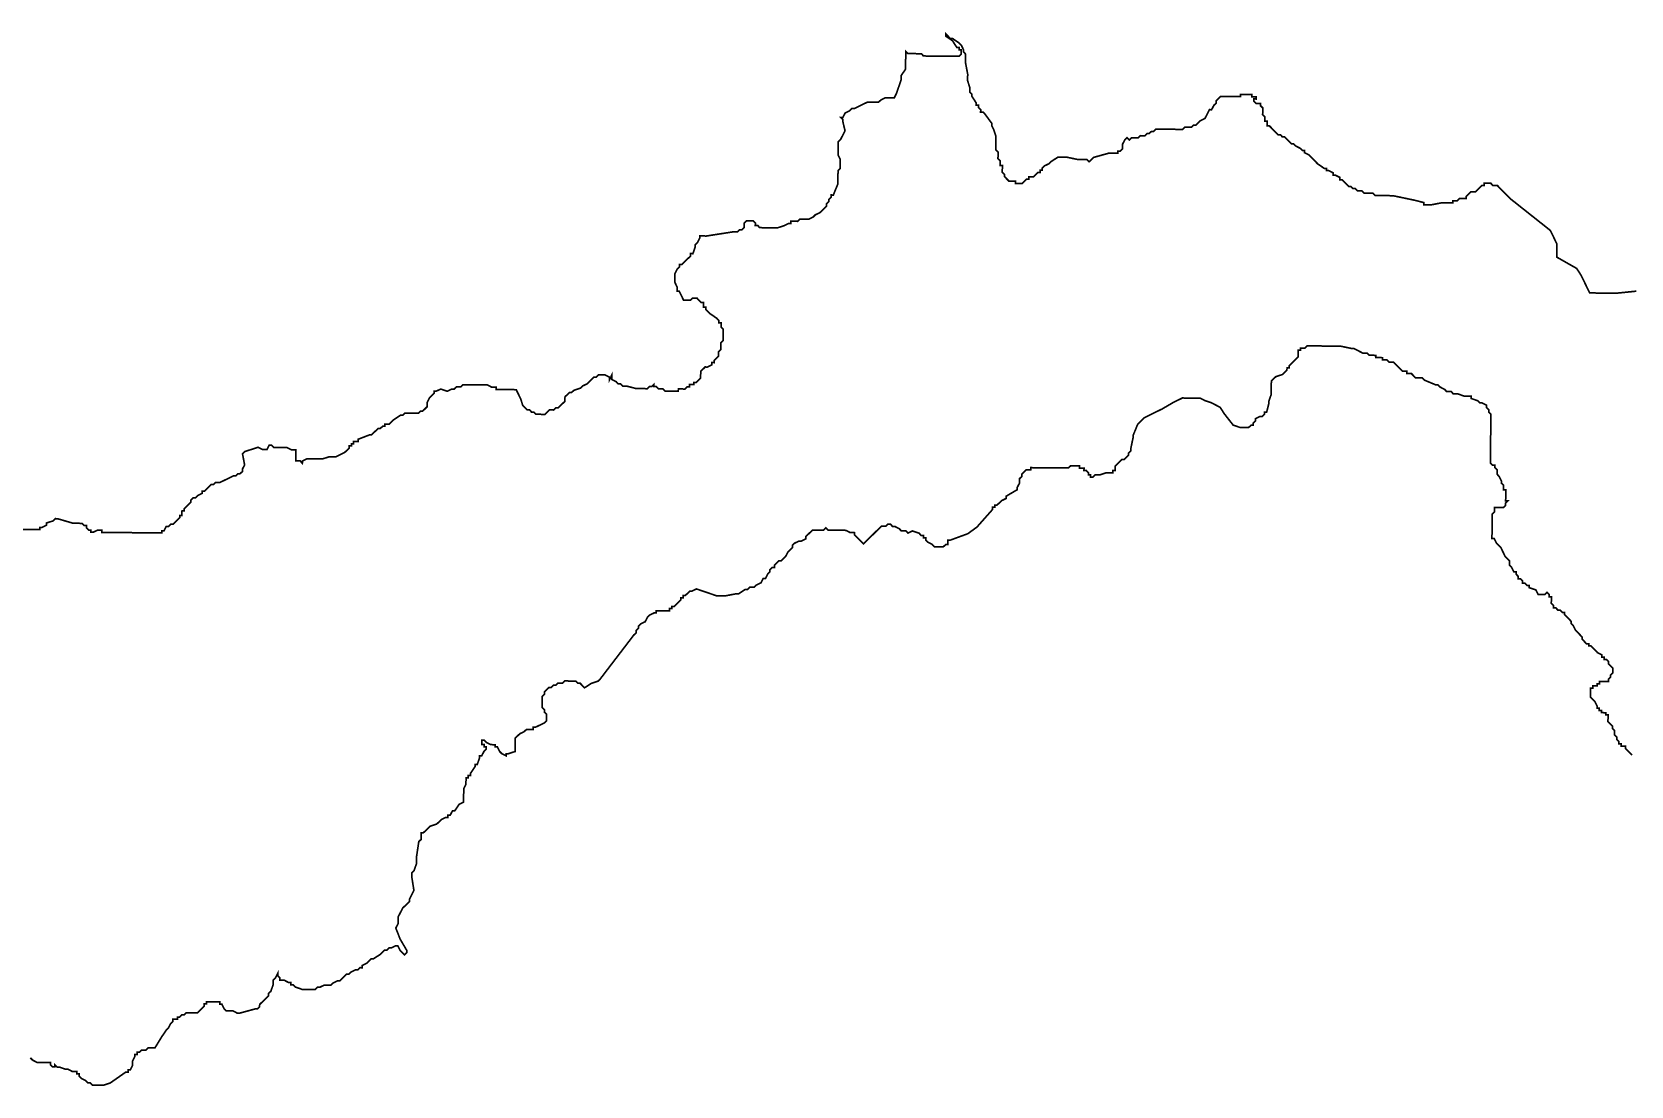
# Model space of a CAD drawing. Header units: metres. Extents: x 290190 to 339802, y 1811045 to 1991312.
# Drawn here: x 295611 to 298497, y 1983045 to 1984948 of the extents above; entities that cross this region are included whole.
import ezdxf

# ---------------------------------------------------------------- set-up
doc = ezdxf.new("R2010")
doc.units = ezdxf.units.M
doc.header["$MEASUREMENT"] = 0
doc.layers.add('HAZARDS LINE', color=1, linetype='Continuous')

msp = doc.modelspace()

# ---------------------------------------------------------------- linework, layer by layer
at = {"layer": 'HAZARDS LINE', "lineweight": 18}
for points in [[(295568.7, 1984050.1, 3.01, 3.01, 0), (295624.8, 1984049.6, 3.01, 3.01, 0), (295624.8, 1984053.6, 3.01, 3.01, 0), (295628.8, 1984053.6, 3.01, 3.01, 0), (295636.9, 1984057.5, 3.01, 3.01, 0), (295636.9, 1984061.5, 3.01, 3.01, 0), (295649, 1984065.4, 3.01, 3.01, 0), (295653, 1984069.4, 3.01, 3.01, 0), (295657, 1984069.3, 3.01, 3.01, 0), (295685, 1984061.1, 3.01, 3.01, 0), (295701, 1984060.9, 3.01, 3.01, 0), (295705, 1984056.9, 3.01, 3.01, 0), (295709, 1984056.8, 3.01, 3.01, 0), (295709, 1984052.8, 3.01, 3.01, 0), (295713, 1984048.8, 3.01, 3.01, 0), (295717, 1984048.7, 3.01, 3.01, 0), (295716.9, 1984044.7, 3.01, 3.01, 0), (295720.9, 1984044.7, 3.01, 3.01, 0), (295729, 1984048.6, 3.01, 3.01, 0), (295737, 1984048.6, 3.01, 3.01, 0), (295737, 1984044.6, 3.01, 3.01, 0), (295845.2, 1984043.6, 3.01, 3.01, 0), (295845.2, 1984047.6, 3.01, 3.01, 0), (295849.2, 1984047.5, 3.01, 3.01, 0), (295853.3, 1984055.5, 3.01, 3.01, 0), (295857.3, 1984055.5, 3.01, 3.01, 0), (295861.4, 1984059.5, 3.01, 3.01, 0), (295865.4, 1984059.4, 3.01, 3.01, 0), (295869.4, 1984063.4, 3.01, 3.01, 0), (295873.4, 1984067.4, 3.01, 3.01, 0), (295877.5, 1984071.3, 3.01, 3.01, 0), (295877.5, 1984075.3, 3.01, 3.01, 0), (295881.5, 1984075.3, 3.01, 3.01, 0), (295881.6, 1984083.3, 3.01, 3.01, 0), (295885.6, 1984083.3, 3.01, 3.01, 0), (295885.7, 1984087.3, 3.01, 3.01, 0), (295889.7, 1984091.3, 3.01, 3.01, 0), (295893.7, 1984095.2, 3.01, 3.01, 0), (295897.8, 1984099.2, 3.01, 3.01, 0), (295897.8, 1984103.2, 3.01, 3.01, 0), (295901.9, 1984107.2, 3.01, 3.01, 0), (295905.9, 1984107.2, 3.01, 3.01, 0), (295909.9, 1984111.1, 3.01, 3.01, 0), (295918, 1984115.1, 3.01, 3.01, 0), (295918, 1984119.1, 3.01, 3.01, 0), (295922, 1984119, 3.01, 3.01, 0), (295930.1, 1984127, 3.01, 3.01, 0), (295934.2, 1984130.9, 3.01, 3.01, 0), (295938.2, 1984130.9, 3.01, 3.01, 0), (295942.2, 1984134.9, 3.01, 3.01, 0), (295950.2, 1984134.8, 3.01, 3.01, 0), (295974.4, 1984146.6, 3.01, 3.01, 0), (295978.4, 1984146.6, 3.01, 3.01, 0), (295982.4, 1984150.5, 3.01, 3.01, 0), (295986.4, 1984150.5, 3.01, 3.01, 0), (295990.5, 1984154.5, 3.01, 3.01, 0), (295990.5, 1984158.5, 3.01, 3.01, 0), (295994.6, 1984166.5, 3.01, 3.01, 0), (295990.8, 1984186.6, 3.01, 3.01, 0), (295994.8, 1984190.5, 3.01, 3.01, 0), (296018.9, 1984198.3, 3.01, 3.01, 0), (296026.9, 1984194.2, 3.01, 3.01, 0), (296034.9, 1984194.2, 3.01, 3.01, 0), (296039, 1984202.1, 3.01, 3.01, 0), (296043, 1984202.1, 3.01, 3.01, 0), (296047, 1984198.1, 3.01, 3.01, 0), (296071, 1984197.8, 3.01, 3.01, 0), (296079, 1984193.8, 3.01, 3.01, 0), (296087, 1984193.7, 3.01, 3.01, 0), (296086.9, 1984173.6, 3.01, 3.01, 0), (296094.9, 1984173.6, 3.01, 3.01, 0), (296098.8, 1984169.5, 3.01, 3.01, 0), (296098.9, 1984173.5, 3.01, 3.01, 0), (296106.9, 1984177.5, 3.01, 3.01, 0), (296135, 1984177.2, 3.01, 3.01, 0), (296147, 1984181.1, 3.01, 3.01, 0), (296159.1, 1984181, 3.01, 3.01, 0), (296167.1, 1984184.9, 3.01, 3.01, 0), (296175.2, 1984188.9, 3.01, 3.01, 0), (296183.3, 1984196.8, 3.01, 3.01, 0), (296183.3, 1984200.8, 3.01, 3.01, 0), (296187.3, 1984200.8, 3.01, 3.01, 0), (296187.3, 1984204.8, 3.01, 3.01, 0), (296191.4, 1984204.8, 3.01, 3.01, 0), (296191.4, 1984208.8, 3.01, 3.01, 0), (296199.4, 1984208.7, 3.01, 3.01, 0), (296199.4, 1984212.7, 3.01, 3.01, 0), (296219.6, 1984220.5, 3.01, 3.01, 0), (296223.6, 1984220.5, 3.01, 3.01, 0), (296227.6, 1984224.5, 3.01, 3.01, 0), (296235.7, 1984232.4, 3.01, 3.01, 0), (296239.7, 1984232.4, 3.01, 3.01, 0), (296243.8, 1984236.3, 3.01, 3.01, 0), (296247.8, 1984236.3, 3.01, 3.01, 0), (296247.8, 1984240.3, 3.01, 3.01, 0), (296255.8, 1984240.2, 3.01, 3.01, 0), (296259.9, 1984244.2, 3.01, 3.01, 0), (296263.9, 1984248.2, 3.01, 3.01, 0), (296276, 1984256.1, 3.01, 3.01, 0), (296280, 1984256.1, 3.01, 3.01, 0), (296284.1, 1984260, 3.01, 3.01, 0), (296308.1, 1984259.8, 3.01, 3.01, 0), (296312.1, 1984263.8, 3.01, 3.01, 0), (296316.1, 1984263.7, 3.01, 3.01, 0), (296320.2, 1984267.7, 3.01, 3.01, 0), (296324.2, 1984271.7, 3.01, 3.01, 0), (296324.3, 1984279.7, 3.01, 3.01, 0), (296328.4, 1984287.7, 3.01, 3.01, 0), (296332.4, 1984291.7, 3.01, 3.01, 0), (296336.5, 1984295.6, 3.01, 3.01, 0), (296336.5, 1984299.6, 3.01, 3.01, 0), (296340.5, 1984299.6, 3.01, 3.01, 0), (296348.6, 1984303.5, 3.01, 3.01, 0), (296360.6, 1984299.4, 3.01, 3.01, 0), (296368.6, 1984303.4, 3.01, 3.01, 0), (296372.6, 1984303.3, 3.01, 3.01, 0), (296376.7, 1984307.3, 3.01, 3.01, 0), (296384.7, 1984307.2, 3.01, 3.01, 0), (296388.7, 1984311.2, 3.01, 3.01, 0), (296432.8, 1984310.8, 3.01, 3.01, 0), (296440.8, 1984306.7, 3.01, 3.01, 0), (296448.8, 1984306.6, 3.01, 3.01, 0), (296448.8, 1984302.6, 3.01, 3.01, 0), (296484.8, 1984302.3, 3.01, 3.01, 0), (296488.8, 1984294.2, 3.01, 3.01, 0), (296492.7, 1984286.2, 3.01, 3.01, 0), (296496.6, 1984274.1, 3.01, 3.01, 0), (296500.6, 1984270.1, 3.01, 3.01, 0), (296504.6, 1984266, 3.01, 3.01, 0), (296508.6, 1984266, 3.01, 3.01, 0), (296512.5, 1984261.9, 3.01, 3.01, 0), (296516.5, 1984261.9, 3.01, 3.01, 0), (296520.5, 1984257.9, 3.01, 3.01, 0), (296536.5, 1984257.7, 3.01, 3.01, 0), (296540.6, 1984261.7, 3.01, 3.01, 0), (296544.6, 1984265.7, 3.01, 3.01, 0), (296552.7, 1984265.6, 3.01, 3.01, 0), (296556.7, 1984269.6, 3.01, 3.01, 0), (296560.7, 1984269.5, 3.01, 3.01, 0), (296568.8, 1984277.5, 3.01, 3.01, 0), (296572.8, 1984281.4, 3.01, 3.01, 0), (296572.9, 1984289.5, 3.01, 3.01, 0), (296577, 1984293.4, 3.01, 3.01, 0), (296581, 1984297.4, 3.01, 3.01, 0), (296585, 1984297.4, 3.01, 3.01, 0), (296589.1, 1984301.3, 3.01, 3.01, 0), (296601.1, 1984305.2, 3.01, 3.01, 0), (296605.2, 1984309.2, 3.01, 3.01, 0), (296613.2, 1984313.1, 3.01, 3.01, 0), (296621.3, 1984321.1, 3.01, 3.01, 0), (296625.3, 1984325.1, 3.01, 3.01, 0), (296629.4, 1984325, 3.01, 3.01, 0), (296633.4, 1984329, 3.01, 3.01, 0), (296645.4, 1984328.9, 3.01, 3.01, 0), (296653.4, 1984324.8, 3.01, 3.01, 0), (296653.4, 1984320.8, 3.01, 3.01, 0), (296657.4, 1984328.8, 3.01, 3.01, 0), (296657.4, 1984320.8, 3.01, 3.01, 0), (296665.3, 1984316.7, 3.01, 3.01, 0), (296669.3, 1984312.6, 3.01, 3.01, 0), (296673.3, 1984312.6, 3.01, 3.01, 0), (296677.3, 1984308.5, 3.01, 3.01, 0), (296685.3, 1984308.5, 3.01, 3.01, 0), (296701.3, 1984304.3, 3.01, 3.01, 0), (296721.3, 1984304.1, 3.01, 3.01, 0), (296725.4, 1984308.1, 3.01, 3.01, 0), (296729.4, 1984308.1, 3.01, 3.01, 0), (296733.4, 1984312, 3.01, 3.01, 0), (296733.4, 1984308, 3.01, 3.01, 0), (296737.4, 1984308, 3.01, 3.01, 0), (296741.4, 1984304, 3.01, 3.01, 0), (296749.4, 1984303.9, 3.01, 3.01, 0), (296753.4, 1984299.8, 3.01, 3.01, 0), (296777.4, 1984299.6, 3.01, 3.01, 0), (296777.5, 1984303.6, 3.01, 3.01, 0), (296789.5, 1984303.5, 3.01, 3.01, 0), (296793.5, 1984307.5, 3.01, 3.01, 0), (296797.5, 1984307.4, 3.01, 3.01, 0), (296797.6, 1984311.5, 3.01, 3.01, 0), (296805.6, 1984311.4, 3.01, 3.01, 0), (296805.6, 1984315.4, 3.01, 3.01, 0), (296809.6, 1984315.4, 3.01, 3.01, 0), (296813.7, 1984319.3, 3.01, 3.01, 0), (296817.7, 1984323.3, 3.01, 3.01, 0), (296817.8, 1984335.3, 3.01, 3.01, 0), (296821.9, 1984339.3, 3.01, 3.01, 0), (296825.9, 1984343.3, 3.01, 3.01, 0), (296829.9, 1984343.2, 3.01, 3.01, 0), (296838, 1984347.2, 3.01, 3.01, 0), (296838, 1984351.2, 3.01, 3.01, 0), (296842, 1984351.1, 3.01, 3.01, 0), (296842.1, 1984355.1, 3.01, 3.01, 0), (296846.1, 1984359.1, 3.01, 3.01, 0), (296850.2, 1984363.1, 3.01, 3.01, 0), (296850.2, 1984371.1, 3.01, 3.01, 0), (296854.3, 1984375.1, 3.01, 3.01, 0), (296854.4, 1984387.1, 3.01, 3.01, 0), (296858.4, 1984391.1, 3.01, 3.01, 0), (296858.6, 1984411.1, 3.01, 3.01, 0), (296854.6, 1984415.2, 3.01, 3.01, 0), (296854.7, 1984423.2, 3.01, 3.01, 0), (296850.7, 1984423.2, 3.01, 3.01, 0), (296850.7, 1984427.2, 3.01, 3.01, 0), (296846.8, 1984431.3, 3.01, 3.01, 0), (296834.8, 1984439.4, 3.01, 3.01, 0), (296830.8, 1984443.4, 3.01, 3.01, 0), (296826.9, 1984447.5, 3.01, 3.01, 0), (296826.9, 1984451.5, 3.01, 3.01, 0), (296822.9, 1984451.5, 3.01, 3.01, 0), (296823, 1984459.5, 3.01, 3.01, 0), (296819, 1984459.6, 3.01, 3.01, 0), (296815, 1984463.6, 3.01, 3.01, 0), (296811, 1984467.7, 3.01, 3.01, 0), (296803, 1984467.7, 3.01, 3.01, 0), (296799, 1984463.8, 3.01, 3.01, 0), (296786.9, 1984463.9, 3.01, 3.01, 0), (296779.1, 1984480, 3.01, 3.01, 0), (296775.1, 1984480, 3.01, 3.01, 0), (296775.1, 1984488, 3.01, 3.01, 0), (296771.2, 1984496.1, 3.01, 3.01, 0), (296771.4, 1984512.1, 3.01, 3.01, 0), (296775.4, 1984520.1, 3.01, 3.01, 0), (296779.5, 1984524.1, 3.01, 3.01, 0), (296779.5, 1984528.1, 3.01, 3.01, 0), (296783.5, 1984528.1, 3.01, 3.01, 0), (296787.6, 1984532, 3.01, 3.01, 0), (296791.6, 1984536, 3.01, 3.01, 0), (296795.7, 1984540, 3.01, 3.01, 0), (296799.7, 1984543.9, 3.01, 3.01, 0), (296799.7, 1984548, 3.01, 3.01, 0), (296803.7, 1984547.9, 3.01, 3.01, 0), (296807.9, 1984559.9, 3.01, 3.01, 0), (296807.9, 1984563.9, 3.01, 3.01, 0), (296811.9, 1984567.9, 3.01, 3.01, 0), (296816, 1984575.9, 3.01, 3.01, 0), (296816.1, 1984579.9, 3.01, 3.01, 0), (296828.1, 1984579.8, 3.01, 3.01, 0), (296876.3, 1984587.3, 3.01, 3.01, 0), (296884.3, 1984587.3, 3.01, 3.01, 0), (296888.3, 1984591.2, 3.01, 3.01, 0), (296892.3, 1984591.2, 3.01, 3.01, 0), (296896.4, 1984595.2, 3.01, 3.01, 0), (296896.4, 1984603.2, 3.01, 3.01, 0), (296900.5, 1984607.2, 3.01, 3.01, 0), (296912.5, 1984607.1, 3.01, 3.01, 0), (296916.5, 1984603, 3.01, 3.01, 0), (296916.4, 1984599, 3.01, 3.01, 0), (296920.5, 1984599, 3.01, 3.01, 0), (296924.4, 1984594.9, 3.01, 3.01, 0), (296956.5, 1984594.6, 3.01, 3.01, 0), (296968.5, 1984598.5, 3.01, 3.01, 0), (296976.6, 1984602.5, 3.01, 3.01, 0), (296980.6, 1984602.4, 3.01, 3.01, 0), (296980.6, 1984606.4, 3.01, 3.01, 0), (296992.7, 1984606.3, 3.01, 3.01, 0), (296996.7, 1984610.3, 3.01, 3.01, 0), (297012.7, 1984610.1, 3.01, 3.01, 0), (297020.8, 1984614.1, 3.01, 3.01, 0), (297024.8, 1984618.1, 3.01, 3.01, 0), (297032.9, 1984622, 3.01, 3.01, 0), (297041, 1984629.9, 3.01, 3.01, 0), (297045, 1984633.9, 3.01, 3.01, 0), (297045.1, 1984637.9, 3.01, 3.01, 0), (297049.1, 1984641.9, 3.01, 3.01, 0), (297049.1, 1984645.9, 3.01, 3.01, 0), (297053.2, 1984649.9, 3.01, 3.01, 0), (297053.2, 1984653.9, 3.01, 3.01, 0), (297057.2, 1984653.8, 3.01, 3.01, 0), (297065.4, 1984673.8, 3.01, 3.01, 0), (297065.7, 1984697.9, 3.01, 3.01, 0), (297069.7, 1984701.8, 3.01, 3.01, 0), (297069.8, 1984717.9, 3.01, 3.01, 0), (297065.9, 1984725.9, 3.01, 3.01, 0), (297066.1, 1984750, 3.01, 3.01, 0), (297070.2, 1984753.9, 3.01, 3.01, 0), (297078.3, 1984769.9, 3.01, 3.01, 0), (297074.5, 1984786, 3.01, 3.01, 0), (297074.5, 1984790, 3.01, 3.01, 0), (297070.5, 1984794, 3.01, 3.01, 0), (297074.5, 1984794, 3.01, 3.01, 0), (297078.6, 1984802, 3.01, 3.01, 0), (297086.7, 1984805.9, 3.01, 3.01, 0), (297090.7, 1984809.9, 3.01, 3.01, 0), (297094.7, 1984809.8, 3.01, 3.01, 0), (297110.8, 1984817.7, 3.01, 3.01, 0), (297118.9, 1984821.6, 3.01, 3.01, 0), (297138.9, 1984821.5, 3.01, 3.01, 0), (297143, 1984825.4, 3.01, 3.01, 0), (297151, 1984829.4, 3.01, 3.01, 0), (297167.1, 1984829.2, 3.01, 3.01, 0), (297171.1, 1984837.2, 3.01, 3.01, 0), (297179.4, 1984861.2, 3.01, 3.01, 0), (297179.4, 1984869.2, 3.01, 3.01, 0), (297187.6, 1984881.1, 3.01, 3.01, 0), (297187.9, 1984913.2, 3.01, 3.01, 0), (297191.8, 1984909.2, 3.01, 3.01, 0), (297215.9, 1984909, 3.01, 3.01, 0), (297219.9, 1984904.9, 3.01, 3.01, 0), (297284, 1984904.3, 3.01, 3.01, 0), (297288, 1984908.3, 3.01, 3.01, 0), (297288.1, 1984916.3, 3.01, 3.01, 0), (297284.1, 1984916.3, 3.01, 3.01, 0), (297284.1, 1984920.4, 3.01, 3.01, 0), (297280.1, 1984920.4, 3.01, 3.01, 0), (297272.2, 1984932.5, 3.01, 3.01, 0), (297260.3, 1984940.6, 3.01, 3.01, 0), (297260.3, 1984944.6, 3.01, 3.01, 0), (297264.3, 1984940.6, 3.01, 3.01, 0), (297268.2, 1984936.5, 3.01, 3.01, 0), (297272.3, 1984936.5, 3.01, 3.01, 0), (297284.2, 1984928.4, 3.01, 3.01, 0), (297288.2, 1984924.3, 3.01, 3.01, 0), (297292.1, 1984916.3, 3.01, 3.01, 0), (297292.1, 1984912.3, 3.01, 3.01, 0), (297296, 1984908.2, 3.01, 3.01, 0), (297295.9, 1984892.2, 3.01, 3.01, 0), (297299.7, 1984872.1, 3.01, 3.01, 0), (297299.6, 1984860.1, 3.01, 3.01, 0), (297303.5, 1984848, 3.01, 3.01, 0), (297303.4, 1984840, 3.01, 3.01, 0), (297307.4, 1984836, 3.01, 3.01, 0), (297307.4, 1984831.9, 3.01, 3.01, 0), (297315.3, 1984819.8, 3.01, 3.01, 0), (297315.2, 1984815.8, 3.01, 3.01, 0), (297319.2, 1984815.8, 3.01, 3.01, 0), (297319.2, 1984811.8, 3.01, 3.01, 0), (297323.2, 1984807.7, 3.01, 3.01, 0), (297323.1, 1984803.7, 3.01, 3.01, 0), (297327.2, 1984803.7, 3.01, 3.01, 0), (297331.1, 1984799.7, 3.01, 3.01, 0), (297343, 1984783.5, 3.01, 3.01, 0), (297343, 1984779.5, 3.01, 3.01, 0), (297346.9, 1984771.5, 3.01, 3.01, 0), (297350.8, 1984759.4, 3.01, 3.01, 0), (297350.6, 1984735.3, 3.01, 3.01, 0), (297354.5, 1984731.3, 3.01, 3.01, 0), (297354.4, 1984719.3, 3.01, 3.01, 0), (297358.4, 1984715.2, 3.01, 3.01, 0), (297358.3, 1984707.2, 3.01, 3.01, 0), (297362.3, 1984707.2, 3.01, 3.01, 0), (297362.2, 1984695.1, 3.01, 3.01, 0), (297366.2, 1984691.1, 3.01, 3.01, 0), (297366.2, 1984687.1, 3.01, 3.01, 0), (297370.1, 1984683, 3.01, 3.01, 0), (297374.1, 1984679, 3.01, 3.01, 0), (297386.1, 1984678.9, 3.01, 3.01, 0), (297386.1, 1984674.9, 3.01, 3.01, 0), (297398.1, 1984674.8, 3.01, 3.01, 0), (297402.2, 1984678.7, 3.01, 3.01, 0), (297406.2, 1984682.7, 3.01, 3.01, 0), (297410.2, 1984682.7, 3.01, 3.01, 0), (297410.3, 1984686.7, 3.01, 3.01, 0), (297418.3, 1984686.6, 3.01, 3.01, 0), (297422.3, 1984690.6, 3.01, 3.01, 0), (297426.4, 1984694.6, 3.01, 3.01, 0), (297430.4, 1984694.5, 3.01, 3.01, 0), (297430.4, 1984698.5, 3.01, 3.01, 0), (297434.4, 1984698.5, 3.01, 3.01, 0), (297434.4, 1984702.5, 3.01, 3.01, 0), (297438.5, 1984706.5, 3.01, 3.01, 0), (297446.5, 1984710.4, 3.01, 3.01, 0), (297450.6, 1984714.4, 3.01, 3.01, 0), (297462.7, 1984722.3, 3.01, 3.01, 0), (297478.7, 1984722.1, 3.01, 3.01, 0), (297498.7, 1984717.9, 3.01, 3.01, 0), (297514.8, 1984717.8, 3.01, 3.01, 0), (297518.7, 1984713.8, 3.01, 3.01, 0), (297522.8, 1984717.7, 3.01, 3.01, 0), (297526.8, 1984721.7, 3.01, 3.01, 0), (297554.9, 1984729.5, 3.01, 3.01, 0), (297571, 1984729.3, 3.01, 3.01, 0), (297571, 1984733.3, 3.01, 3.01, 0), (297575, 1984733.3, 3.01, 3.01, 0), (297579.1, 1984737.3, 3.01, 3.01, 0), (297579.1, 1984745.3, 3.01, 3.01, 0), (297583.2, 1984753.3, 3.01, 3.01, 0), (297587.3, 1984757.2, 3.01, 3.01, 0), (297591.2, 1984753.2, 3.01, 3.01, 0), (297595.3, 1984757.1, 3.01, 3.01, 0), (297607.3, 1984757, 3.01, 3.01, 0), (297611.3, 1984761, 3.01, 3.01, 0), (297619.4, 1984760.9, 3.01, 3.01, 0), (297623.4, 1984764.9, 3.01, 3.01, 0), (297627.4, 1984764.9, 3.01, 3.01, 0), (297631.5, 1984768.8, 3.01, 3.01, 0), (297635.5, 1984768.8, 3.01, 3.01, 0), (297639.5, 1984772.8, 3.01, 3.01, 0), (297687.6, 1984772.3, 3.01, 3.01, 0), (297691.6, 1984776.3, 3.01, 3.01, 0), (297703.7, 1984776.2, 3.01, 3.01, 0), (297707.7, 1984780.2, 3.01, 3.01, 0), (297711.7, 1984780.1, 3.01, 3.01, 0), (297715.8, 1984784.1, 3.01, 3.01, 0), (297719.8, 1984788.1, 3.01, 3.01, 0), (297727.9, 1984792, 3.01, 3.01, 0), (297736, 1984808, 3.01, 3.01, 0), (297740, 1984807.9, 3.01, 3.01, 0), (297744.1, 1984815.9, 3.01, 3.01, 0), (297748.2, 1984819.9, 3.01, 3.01, 0), (297748.2, 1984823.9, 3.01, 3.01, 0), (297752.2, 1984827.9, 3.01, 3.01, 0), (297756.3, 1984831.8, 3.01, 3.01, 0), (297792.4, 1984831.5, 3.01, 3.01, 0), (297792.4, 1984835.5, 3.01, 3.01, 0), (297812.4, 1984835.3, 3.01, 3.01, 0), (297812.4, 1984831.3, 3.01, 3.01, 0), (297820.4, 1984831.3, 3.01, 3.01, 0), (297820.4, 1984827.2, 3.01, 3.01, 0), (297816.4, 1984827.3, 3.01, 3.01, 0), (297816.3, 1984823.3, 3.01, 3.01, 0), (297820.3, 1984819.2, 3.01, 3.01, 0), (297828.3, 1984819.2, 3.01, 3.01, 0), (297828.3, 1984815.1, 3.01, 3.01, 0), (297832.3, 1984811.1, 3.01, 3.01, 0), (297832.1, 1984799.1, 3.01, 3.01, 0), (297836.1, 1984795, 3.01, 3.01, 0), (297836, 1984787, 3.01, 3.01, 0), (297840.1, 1984787, 3.01, 3.01, 0), (297840, 1984779, 3.01, 3.01, 0), (297844, 1984778.9, 3.01, 3.01, 0), (297848, 1984774.9, 3.01, 3.01, 0), (297855.9, 1984766.8, 3.01, 3.01, 0), (297859.9, 1984762.7, 3.01, 3.01, 0), (297863.9, 1984762.7, 3.01, 3.01, 0), (297867.8, 1984758.7, 3.01, 3.01, 0), (297871.9, 1984758.6, 3.01, 3.01, 0), (297879.8, 1984750.5, 3.01, 3.01, 0), (297883.8, 1984746.5, 3.01, 3.01, 0), (297887.8, 1984746.5, 3.01, 3.01, 0), (297891.7, 1984742.4, 3.01, 3.01, 0), (297899.7, 1984738.3, 3.01, 3.01, 0), (297903.7, 1984734.3, 3.01, 3.01, 0), (297907.7, 1984734.2, 3.01, 3.01, 0), (297907.7, 1984730.2, 3.01, 3.01, 0), (297915.7, 1984726.2, 3.01, 3.01, 0), (297931.5, 1984710, 3.01, 3.01, 0), (297943.5, 1984701.8, 3.01, 3.01, 0), (297947.5, 1984701.8, 3.01, 3.01, 0), (297947.5, 1984697.8, 3.01, 3.01, 0), (297951.5, 1984697.8, 3.01, 3.01, 0), (297959.4, 1984693.7, 3.01, 3.01, 0), (297959.4, 1984689.7, 3.01, 3.01, 0), (297963.4, 1984689.6, 3.01, 3.01, 0), (297971.4, 1984685.6, 3.01, 3.01, 0), (297971.4, 1984681.5, 3.01, 3.01, 0), (297975.4, 1984681.5, 3.01, 3.01, 0), (297979.3, 1984677.5, 3.01, 3.01, 0), (297983.3, 1984673.4, 3.01, 3.01, 0), (297987.3, 1984669.4, 3.01, 3.01, 0), (297991.3, 1984669.3, 3.01, 3.01, 0), (297995.3, 1984665.3, 3.01, 3.01, 0), (297999.3, 1984665.3, 3.01, 3.01, 0), (298003.2, 1984661.2, 3.01, 3.01, 0), (298011.3, 1984661.1, 3.01, 3.01, 0), (298015.2, 1984657.1, 3.01, 3.01, 0), (298031.3, 1984656.9, 3.01, 3.01, 0), (298035.2, 1984652.9, 3.01, 3.01, 0), (298067.3, 1984652.6, 3.01, 3.01, 0), (298087.3, 1984648.4, 3.01, 3.01, 0), (298107.3, 1984644.2, 3.01, 3.01, 0), (298123.3, 1984640.1, 3.01, 3.01, 0), (298123.3, 1984636.1, 3.01, 3.01, 0), (298135.3, 1984635.9, 3.01, 3.01, 0), (298155.4, 1984639.8, 3.01, 3.01, 0), (298175.4, 1984639.6, 3.01, 3.01, 0), (298175.4, 1984643.6, 3.01, 3.01, 0), (298183.4, 1984643.5, 3.01, 3.01, 0), (298187.5, 1984647.5, 3.01, 3.01, 0), (298199.5, 1984647.4, 3.01, 3.01, 0), (298199.5, 1984651.4, 3.01, 3.01, 0), (298207.6, 1984659.3, 3.01, 3.01, 0), (298215.7, 1984659.3, 3.01, 3.01, 0), (298219.7, 1984663.2, 3.01, 3.01, 0), (298227.8, 1984671.2, 3.01, 3.01, 0), (298231.8, 1984671.1, 3.01, 3.01, 0), (298231.8, 1984675.2, 3.01, 3.01, 0), (298243.9, 1984675, 3.01, 3.01, 0), (298247.8, 1984671, 3.01, 3.01, 0), (298255.8, 1984670.9, 3.01, 3.01, 0), (298279.7, 1984646.7, 3.01, 3.01, 0), (298351.3, 1984589.9, 3.01, 3.01, 0), (298363.1, 1984565.7, 3.01, 3.01, 0), (298362.9, 1984541.7, 3.01, 3.01, 0), (298398.8, 1984521.3, 3.01, 3.01, 0), (298406.7, 1984509.2, 3.01, 3.01, 0), (298422.4, 1984477, 3.01, 3.01, 0), (298470.5, 1984476.5, 3.01, 3.01, 0), (298506.6, 1984480.2, 3.01, 3.01, 0)], [(295608, 1983095.6, 3.01, 3.01, 0), (295612, 1983091.6, 3.01, 3.01, 0), (295620, 1983087.5, 3.01, 3.01, 0), (295644, 1983087.3, 3.01, 3.01, 0), (295644, 1983083.3, 3.01, 3.01, 0), (295648, 1983079.2, 3.01, 3.01, 0), (295652, 1983079.2, 3.01, 3.01, 0), (295652, 1983083.2, 3.01, 3.01, 0), (295656, 1983079.2, 3.01, 3.01, 0), (295660, 1983079.1, 3.01, 3.01, 0), (295672, 1983075, 3.01, 3.01, 0), (295676, 1983075, 3.01, 3.01, 0), (295684, 1983070.9, 3.01, 3.01, 0), (295692, 1983070.8, 3.01, 3.01, 0), (295691.9, 1983066.8, 3.01, 3.01, 0), (295695.9, 1983066.8, 3.01, 3.01, 0), (295695.9, 1983062.8, 3.01, 3.01, 0), (295699.9, 1983058.7, 3.01, 3.01, 0), (295707.9, 1983054.6, 3.01, 3.01, 0), (295711.8, 1983050.6, 3.01, 3.01, 0), (295715.8, 1983050.6, 3.01, 3.01, 0), (295719.8, 1983046.5, 3.01, 3.01, 0), (295739.8, 1983046.3, 3.01, 3.01, 0), (295751.9, 1983050.2, 3.01, 3.01, 0), (295780.1, 1983070, 3.01, 3.01, 0), (295784.2, 1983070, 3.01, 3.01, 0), (295784.2, 1983074, 3.01, 3.01, 0), (295788.2, 1983073.9, 3.01, 3.01, 0), (295792.3, 1983081.9, 3.01, 3.01, 0), (295792.4, 1983089.9, 3.01, 3.01, 0), (295796.4, 1983097.9, 3.01, 3.01, 0), (295796.5, 1983101.9, 3.01, 3.01, 0), (295800.5, 1983101.9, 3.01, 3.01, 0), (295800.5, 1983105.9, 3.01, 3.01, 0), (295804.5, 1983105.9, 3.01, 3.01, 0), (295808.6, 1983109.8, 3.01, 3.01, 0), (295816.6, 1983109.8, 3.01, 3.01, 0), (295820.6, 1983113.7, 3.01, 3.01, 0), (295832.7, 1983113.6, 3.01, 3.01, 0), (295844.9, 1983133.6, 3.01, 3.01, 0), (295853, 1983145.5, 3.01, 3.01, 0), (295857, 1983149.5, 3.01, 3.01, 0), (295861.1, 1983157.5, 3.01, 3.01, 0), (295865.2, 1983161.4, 3.01, 3.01, 0), (295865.2, 1983165.4, 3.01, 3.01, 0), (295873.2, 1983165.4, 3.01, 3.01, 0), (295873.2, 1983169.4, 3.01, 3.01, 0), (295877.3, 1983169.3, 3.01, 3.01, 0), (295881.3, 1983173.3, 3.01, 3.01, 0), (295885.3, 1983173.3, 3.01, 3.01, 0), (295889.3, 1983177.3, 3.01, 3.01, 0), (295909.4, 1983177.1, 3.01, 3.01, 0), (295913.4, 1983181, 3.01, 3.01, 0), (295917.5, 1983185, 3.01, 3.01, 0), (295921.5, 1983189, 3.01, 3.01, 0), (295921.6, 1983193, 3.01, 3.01, 0), (295925.6, 1983193, 3.01, 3.01, 0), (295925.6, 1983197, 3.01, 3.01, 0), (295949.6, 1983196.7, 3.01, 3.01, 0), (295949.6, 1983192.7, 3.01, 3.01, 0), (295953.6, 1983192.7, 3.01, 3.01, 0), (295957.6, 1983184.6, 3.01, 3.01, 0), (295961.5, 1983180.6, 3.01, 3.01, 0), (295973.5, 1983180.5, 3.01, 3.01, 0), (295981.5, 1983176.4, 3.01, 3.01, 0), (295985.5, 1983176.4, 3.01, 3.01, 0), (296013.7, 1983184.1, 3.01, 3.01, 0), (296017.7, 1983184.1, 3.01, 3.01, 0), (296021.7, 1983188.1, 3.01, 3.01, 0), (296021.8, 1983192.1, 3.01, 3.01, 0), (296029.8, 1983200, 3.01, 3.01, 0), (296033.9, 1983204, 3.01, 3.01, 0), (296037.9, 1983208, 3.01, 3.01, 0), (296038, 1983212, 3.01, 3.01, 0), (296042, 1983215.9, 3.01, 3.01, 0), (296046.1, 1983227.9, 3.01, 3.01, 0), (296046.2, 1983235.9, 3.01, 3.01, 0), (296050.3, 1983239.9, 3.01, 3.01, 0), (296054.3, 1983247.9, 3.01, 3.01, 0), (296054.3, 1983243.9, 3.01, 3.01, 0), (296058.3, 1983239.8, 3.01, 3.01, 0), (296058.2, 1983235.8, 3.01, 3.01, 0), (296066.2, 1983235.8, 3.01, 3.01, 0), (296074.2, 1983231.7, 3.01, 3.01, 0), (296078.2, 1983231.6, 3.01, 3.01, 0), (296078.2, 1983227.6, 3.01, 3.01, 0), (296082.2, 1983227.6, 3.01, 3.01, 0), (296086.2, 1983223.6, 3.01, 3.01, 0), (296098.2, 1983219.4, 3.01, 3.01, 0), (296122.2, 1983219.2, 3.01, 3.01, 0), (296126.3, 1983223.2, 3.01, 3.01, 0), (296130.3, 1983223.2, 3.01, 3.01, 0), (296138.3, 1983227.1, 3.01, 3.01, 0), (296150.3, 1983227, 3.01, 3.01, 0), (296154.4, 1983230.9, 3.01, 3.01, 0), (296162.4, 1983234.9, 3.01, 3.01, 0), (296166.4, 1983234.8, 3.01, 3.01, 0), (296178.6, 1983246.8, 3.01, 3.01, 0), (296182.6, 1983246.7, 3.01, 3.01, 0), (296186.6, 1983250.7, 3.01, 3.01, 0), (296194.7, 1983254.6, 3.01, 3.01, 0), (296198.7, 1983254.6, 3.01, 3.01, 0), (296202.7, 1983258.6, 3.01, 3.01, 0), (296206.7, 1983258.5, 3.01, 3.01, 0), (296206.8, 1983262.5, 3.01, 3.01, 0), (296214.8, 1983266.5, 3.01, 3.01, 0), (296222.9, 1983274.4, 3.01, 3.01, 0), (296226.9, 1983274.4, 3.01, 3.01, 0), (296239, 1983282.3, 3.01, 3.01, 0), (296247.1, 1983290.2, 3.01, 3.01, 0), (296251.1, 1983290.2, 3.01, 3.01, 0), (296255.2, 1983294.2, 3.01, 3.01, 0), (296259.2, 1983294.1, 3.01, 3.01, 0), (296267.2, 1983298.1, 3.01, 3.01, 0), (296271.2, 1983298, 3.01, 3.01, 0), (296275.2, 1983290, 3.01, 3.01, 0), (296283.1, 1983281.9, 3.01, 3.01, 0), (296287.2, 1983285.9, 3.01, 3.01, 0), (296287.2, 1983289.9, 3.01, 3.01, 0), (296275.4, 1983310, 3.01, 3.01, 0), (296267.5, 1983330.1, 3.01, 3.01, 0), (296271.6, 1983338.1, 3.01, 3.01, 0), (296271.7, 1983350.1, 3.01, 3.01, 0), (296279.9, 1983366.1, 3.01, 3.01, 0), (296288, 1983374, 3.01, 3.01, 0), (296292, 1983378, 3.01, 3.01, 0), (296292, 1983382, 3.01, 3.01, 0), (296300.2, 1983398, 3.01, 3.01, 0), (296296.4, 1983422.1, 3.01, 3.01, 0), (296296.5, 1983430.1, 3.01, 3.01, 0), (296300.5, 1983434.1, 3.01, 3.01, 0), (296304.7, 1983446, 3.01, 3.01, 0), (296304.8, 1983458.1, 3.01, 3.01, 0), (296309, 1983486.1, 3.01, 3.01, 0), (296313.1, 1983490.1, 3.01, 3.01, 0), (296313.2, 1983502.1, 3.01, 3.01, 0), (296317.2, 1983502.1, 3.01, 3.01, 0), (296321.2, 1983506, 3.01, 3.01, 0), (296329.3, 1983514, 3.01, 3.01, 0), (296341.4, 1983517.9, 3.01, 3.01, 0), (296345.4, 1983521.8, 3.01, 3.01, 0), (296349.5, 1983525.8, 3.01, 3.01, 0), (296357.5, 1983529.8, 3.01, 3.01, 0), (296361.5, 1983529.7, 3.01, 3.01, 0), (296361.6, 1983533.7, 3.01, 3.01, 0), (296365.6, 1983533.7, 3.01, 3.01, 0), (296369.7, 1983541.7, 3.01, 3.01, 0), (296373.7, 1983541.6, 3.01, 3.01, 0), (296381.8, 1983553.6, 3.01, 3.01, 0), (296389.8, 1983557.5, 3.01, 3.01, 0), (296390.1, 1983581.6, 3.01, 3.01, 0), (296394.1, 1983589.5, 3.01, 3.01, 0), (296394.3, 1983601.6, 3.01, 3.01, 0), (296398.3, 1983601.5, 3.01, 3.01, 0), (296398.3, 1983605.5, 3.01, 3.01, 0), (296402.3, 1983605.5, 3.01, 3.01, 0), (296402.3, 1983609.5, 3.01, 3.01, 0), (296410.5, 1983621.5, 3.01, 3.01, 0), (296410.5, 1983625.5, 3.01, 3.01, 0), (296414.5, 1983625.4, 3.01, 3.01, 0), (296418.6, 1983637.4, 3.01, 3.01, 0), (296418.7, 1983641.4, 3.01, 3.01, 0), (296422.7, 1983641.4, 3.01, 3.01, 0), (296426.8, 1983649.4, 3.01, 3.01, 0), (296430.8, 1983653.4, 3.01, 3.01, 0), (296430.8, 1983657.4, 3.01, 3.01, 0), (296426.8, 1983657.4, 3.01, 3.01, 0), (296426.9, 1983661.4, 3.01, 3.01, 0), (296422.9, 1983661.4, 3.01, 3.01, 0), (296422.9, 1983669.5, 3.01, 3.01, 0), (296426.9, 1983669.4, 3.01, 3.01, 0), (296430.9, 1983665.4, 3.01, 3.01, 0), (296438.9, 1983661.3, 3.01, 3.01, 0), (296446.9, 1983661.2, 3.01, 3.01, 0), (296446.9, 1983657.2, 3.01, 3.01, 0), (296450.9, 1983657.2, 3.01, 3.01, 0), (296454.8, 1983649.1, 3.01, 3.01, 0), (296458.8, 1983645.1, 3.01, 3.01, 0), (296466.8, 1983641, 3.01, 3.01, 0), (296466.8, 1983645, 3.01, 3.01, 0), (296470.8, 1983645, 3.01, 3.01, 0), (296482.9, 1983648.9, 3.01, 3.01, 0), (296483.1, 1983672.9, 3.01, 3.01, 0), (296487.1, 1983676.9, 3.01, 3.01, 0), (296491.2, 1983680.9, 3.01, 3.01, 0), (296499.2, 1983684.8, 3.01, 3.01, 0), (296503.3, 1983688.8, 3.01, 3.01, 0), (296515.3, 1983688.7, 3.01, 3.01, 0), (296515.3, 1983692.7, 3.01, 3.01, 0), (296519.3, 1983692.6, 3.01, 3.01, 0), (296535.5, 1983700.5, 3.01, 3.01, 0), (296539.5, 1983704.5, 3.01, 3.01, 0), (296539.6, 1983716.5, 3.01, 3.01, 0), (296535.6, 1983720.5, 3.01, 3.01, 0), (296535.7, 1983724.6, 3.01, 3.01, 0), (296531.7, 1983728.6, 3.01, 3.01, 0), (296531.9, 1983748.6, 3.01, 3.01, 0), (296535.9, 1983752.6, 3.01, 3.01, 0), (296536, 1983756.6, 3.01, 3.01, 0), (296544.1, 1983764.6, 3.01, 3.01, 0), (296548.1, 1983764.5, 3.01, 3.01, 0), (296552.1, 1983768.5, 3.01, 3.01, 0), (296556.1, 1983768.5, 3.01, 3.01, 0), (296560.2, 1983772.4, 3.01, 3.01, 0), (296568.2, 1983772.4, 3.01, 3.01, 0), (296572.2, 1983776.3, 3.01, 3.01, 0), (296592.3, 1983776.1, 3.01, 3.01, 0), (296596.2, 1983772.1, 3.01, 3.01, 0), (296600.2, 1983772.1, 3.01, 3.01, 0), (296608.2, 1983764, 3.01, 3.01, 0), (296620.3, 1983771.9, 3.01, 3.01, 0), (296632.3, 1983775.8, 3.01, 3.01, 0), (296636.4, 1983779.8, 3.01, 3.01, 0), (296697.2, 1983859.4, 3.01, 3.01, 0), (296701.3, 1983863.3, 3.01, 3.01, 0), (296701.3, 1983867.4, 3.01, 3.01, 0), (296705.4, 1983871.3, 3.01, 3.01, 0), (296705.4, 1983875.3, 3.01, 3.01, 0), (296709.4, 1983879.3, 3.01, 3.01, 0), (296717.5, 1983883.2, 3.01, 3.01, 0), (296721.6, 1983891.2, 3.01, 3.01, 0), (296725.6, 1983895.2, 3.01, 3.01, 0), (296733.7, 1983899.1, 3.01, 3.01, 0), (296737.7, 1983899.1, 3.01, 3.01, 0), (296737.7, 1983903.1, 3.01, 3.01, 0), (296761.8, 1983902.9, 3.01, 3.01, 0), (296761.8, 1983906.9, 3.01, 3.01, 0), (296765.8, 1983906.9, 3.01, 3.01, 0), (296765.8, 1983910.9, 3.01, 3.01, 0), (296769.9, 1983910.8, 3.01, 3.01, 0), (296777.9, 1983918.8, 3.01, 3.01, 0), (296782, 1983922.7, 3.01, 3.01, 0), (296782, 1983926.7, 3.01, 3.01, 0), (296786, 1983926.7, 3.01, 3.01, 0), (296786.1, 1983930.7, 3.01, 3.01, 0), (296790.1, 1983930.7, 3.01, 3.01, 0), (296798.2, 1983938.6, 3.01, 3.01, 0), (296802.2, 1983938.6, 3.01, 3.01, 0), (296810.2, 1983942.5, 3.01, 3.01, 0), (296846.2, 1983930.2, 3.01, 3.01, 0), (296862.2, 1983930, 3.01, 3.01, 0), (296882.3, 1983933.8, 3.01, 3.01, 0), (296886.3, 1983933.8, 3.01, 3.01, 0), (296898.4, 1983941.7, 3.01, 3.01, 0), (296902.4, 1983941.7, 3.01, 3.01, 0), (296906.5, 1983945.7, 3.01, 3.01, 0), (296914.5, 1983945.6, 3.01, 3.01, 0), (296918.5, 1983949.6, 3.01, 3.01, 0), (296926.6, 1983953.5, 3.01, 3.01, 0), (296930.6, 1983961.5, 3.01, 3.01, 0), (296934.7, 1983961.4, 3.01, 3.01, 0), (296938.7, 1983969.4, 3.01, 3.01, 0), (296942.8, 1983973.4, 3.01, 3.01, 0), (296942.8, 1983977.4, 3.01, 3.01, 0), (296946.9, 1983981.4, 3.01, 3.01, 0), (296950.9, 1983981.3, 3.01, 3.01, 0), (296950.9, 1983985.3, 3.01, 3.01, 0), (296955, 1983989.3, 3.01, 3.01, 0), (296959, 1983993.3, 3.01, 3.01, 0), (296963, 1983993.2, 3.01, 3.01, 0), (296971.1, 1984001.2, 3.01, 3.01, 0), (296975.2, 1984009.2, 3.01, 3.01, 0), (296979.2, 1984013.1, 3.01, 3.01, 0), (296983.3, 1984017.1, 3.01, 3.01, 0), (296983.3, 1984021.1, 3.01, 3.01, 0), (296987.3, 1984025.1, 3.01, 3.01, 0), (296995.4, 1984029, 3.01, 3.01, 0), (296999.4, 1984029, 3.01, 3.01, 0), (297007.5, 1984032.9, 3.01, 3.01, 0), (297007.5, 1984036.9, 3.01, 3.01, 0), (297019.6, 1984048.8, 3.01, 3.01, 0), (297039.7, 1984048.7, 3.01, 3.01, 0), (297043.7, 1984052.6, 3.01, 3.01, 0), (297047.7, 1984048.6, 3.01, 3.01, 0), (297079.7, 1984048.3, 3.01, 3.01, 0), (297087.7, 1984044.2, 3.01, 3.01, 0), (297095.7, 1984044.1, 3.01, 3.01, 0), (297095.7, 1984040.1, 3.01, 3.01, 0), (297111.6, 1984024, 3.01, 3.01, 0), (297127.8, 1984039.8, 3.01, 3.01, 0), (297131.8, 1984043.8, 3.01, 3.01, 0), (297139.9, 1984051.8, 3.01, 3.01, 0), (297143.9, 1984055.7, 3.01, 3.01, 0), (297152, 1984055.7, 3.01, 3.01, 0), (297156, 1984059.6, 3.01, 3.01, 0), (297160, 1984059.6, 3.01, 3.01, 0), (297164, 1984055.5, 3.01, 3.01, 0), (297168, 1984055.5, 3.01, 3.01, 0), (297176, 1984051.4, 3.01, 3.01, 0), (297179.9, 1984047.4, 3.01, 3.01, 0), (297188, 1984047.3, 3.01, 3.01, 0), (297191.9, 1984043.3, 3.01, 3.01, 0), (297200, 1984047.2, 3.01, 3.01, 0), (297212, 1984043.1, 3.01, 3.01, 0), (297215.9, 1984039, 3.01, 3.01, 0), (297219.9, 1984039, 3.01, 3.01, 0), (297219.9, 1984035, 3.01, 3.01, 0), (297223.9, 1984034.9, 3.01, 3.01, 0), (297223.9, 1984030.9, 3.01, 3.01, 0), (297227.9, 1984026.9, 3.01, 3.01, 0), (297235.8, 1984022.8, 3.01, 3.01, 0), (297239.8, 1984018.8, 3.01, 3.01, 0), (297255.8, 1984018.6, 3.01, 3.01, 0), (297259.9, 1984022.6, 3.01, 3.01, 0), (297263.9, 1984022.6, 3.01, 3.01, 0), (297264, 1984030.6, 3.01, 3.01, 0), (297268, 1984030.5, 3.01, 3.01, 0), (297300.1, 1984042.3, 3.01, 3.01, 0), (297316.3, 1984054.1, 3.01, 3.01, 0), (297344.6, 1984086, 3.01, 3.01, 0), (297344.7, 1984090, 3.01, 3.01, 0), (297348.7, 1984089.9, 3.01, 3.01, 0), (297348.7, 1984093.9, 3.01, 3.01, 0), (297352.7, 1984093.9, 3.01, 3.01, 0), (297360.8, 1984101.8, 3.01, 3.01, 0), (297368.9, 1984105.8, 3.01, 3.01, 0), (297368.9, 1984109.8, 3.01, 3.01, 0), (297389, 1984121.6, 3.01, 3.01, 0), (297389.1, 1984125.6, 3.01, 3.01, 0), (297393.2, 1984133.6, 3.01, 3.01, 0), (297393.2, 1984141.6, 3.01, 3.01, 0), (297397.3, 1984145.6, 3.01, 3.01, 0), (297397.3, 1984149.6, 3.01, 3.01, 0), (297405.4, 1984157.6, 3.01, 3.01, 0), (297413.4, 1984157.5, 3.01, 3.01, 0), (297413.5, 1984161.5, 3.01, 3.01, 0), (297481.6, 1984160.9, 3.01, 3.01, 0), (297485.6, 1984164.8, 3.01, 3.01, 0), (297501.7, 1984164.7, 3.01, 3.01, 0), (297501.6, 1984160.7, 3.01, 3.01, 0), (297509.7, 1984160.6, 3.01, 3.01, 0), (297509.6, 1984156.6, 3.01, 3.01, 0), (297513.6, 1984156.6, 3.01, 3.01, 0), (297517.6, 1984152.5, 3.01, 3.01, 0), (297517.6, 1984148.5, 3.01, 3.01, 0), (297521.6, 1984148.5, 3.01, 3.01, 0), (297521.5, 1984144.5, 3.01, 3.01, 0), (297525.5, 1984144.4, 3.01, 3.01, 0), (297529.6, 1984148.4, 3.01, 3.01, 0), (297537.6, 1984148.3, 3.01, 3.01, 0), (297549.7, 1984152.2, 3.01, 3.01, 0), (297561.7, 1984152.1, 3.01, 3.01, 0), (297561.7, 1984156.1, 3.01, 3.01, 0), (297565.7, 1984156.1, 3.01, 3.01, 0), (297565.8, 1984164.1, 3.01, 3.01, 0), (297569.8, 1984168.1, 3.01, 3.01, 0), (297577.9, 1984176, 3.01, 3.01, 0), (297581.9, 1984176, 3.01, 3.01, 0), (297586, 1984180, 3.01, 3.01, 0), (297590, 1984183.9, 3.01, 3.01, 0), (297590.1, 1984187.9, 3.01, 3.01, 0), (297594.1, 1984191.9, 3.01, 3.01, 0), (297594.1, 1984195.9, 3.01, 3.01, 0), (297598.3, 1984215.9, 3.01, 3.01, 0), (297598.4, 1984219.9, 3.01, 3.01, 0), (297606.6, 1984239.9, 3.01, 3.01, 0), (297614.7, 1984247.8, 3.01, 3.01, 0), (297618.7, 1984251.8, 3.01, 3.01, 0), (297650.9, 1984267.6, 3.01, 3.01, 0), (297671.1, 1984279.4, 3.01, 3.01, 0), (297679.1, 1984283.3, 3.01, 3.01, 0), (297687.2, 1984287.3, 3.01, 3.01, 0), (297719.2, 1984287, 3.01, 3.01, 0), (297727.2, 1984282.9, 3.01, 3.01, 0), (297739.2, 1984278.8, 3.01, 3.01, 0), (297755.2, 1984270.6, 3.01, 3.01, 0), (297763.1, 1984258.5, 3.01, 3.01, 0), (297778.9, 1984238.3, 3.01, 3.01, 0), (297790.9, 1984234.2, 3.01, 3.01, 0), (297806.9, 1984234.1, 3.01, 3.01, 0), (297811, 1984238, 3.01, 3.01, 0), (297815, 1984238, 3.01, 3.01, 0), (297815, 1984242, 3.01, 3.01, 0), (297819.1, 1984246, 3.01, 3.01, 0), (297819.1, 1984250, 3.01, 3.01, 0), (297827.2, 1984253.9, 3.01, 3.01, 0), (297831.2, 1984253.9, 3.01, 3.01, 0), (297835.2, 1984257.9, 3.01, 3.01, 0), (297835.2, 1984261.9, 3.01, 3.01, 0), (297839.3, 1984261.8, 3.01, 3.01, 0), (297843.4, 1984277.8, 3.01, 3.01, 0), (297843.4, 1984281.8, 3.01, 3.01, 0), (297847.6, 1984293.8, 3.01, 3.01, 0), (297847.8, 1984317.9, 3.01, 3.01, 0), (297851.8, 1984321.8, 3.01, 3.01, 0), (297855.9, 1984325.8, 3.01, 3.01, 0), (297867.9, 1984329.7, 3.01, 3.01, 0), (297872, 1984333.7, 3.01, 3.01, 0), (297876, 1984337.7, 3.01, 3.01, 0), (297876.1, 1984341.7, 3.01, 3.01, 0), (297880.1, 1984341.6, 3.01, 3.01, 0), (297880.1, 1984345.6, 3.01, 3.01, 0), (297884.1, 1984349.6, 3.01, 3.01, 0), (297892.2, 1984357.6, 3.01, 3.01, 0), (297896.3, 1984361.5, 3.01, 3.01, 0), (297896.4, 1984373.6, 3.01, 3.01, 0), (297900.4, 1984373.5, 3.01, 3.01, 0), (297900.4, 1984377.5, 3.01, 3.01, 0), (297908.4, 1984377.5, 3.01, 3.01, 0), (297912.5, 1984381.4, 3.01, 3.01, 0), (297972.6, 1984380.9, 3.01, 3.01, 0), (297992.6, 1984376.7, 3.01, 3.01, 0), (297996.6, 1984376.6, 3.01, 3.01, 0), (298004.6, 1984372.6, 3.01, 3.01, 0), (298012.6, 1984368.5, 3.01, 3.01, 0), (298020.6, 1984368.4, 3.01, 3.01, 0), (298024.6, 1984364.4, 3.01, 3.01, 0), (298036.6, 1984364.3, 3.01, 3.01, 0), (298036.6, 1984360.2, 3.01, 3.01, 0), (298048.6, 1984360.1, 3.01, 3.01, 0), (298048.5, 1984356.1, 3.01, 3.01, 0), (298056.6, 1984356.1, 3.01, 3.01, 0), (298060.5, 1984352, 3.01, 3.01, 0), (298068.5, 1984351.9, 3.01, 3.01, 0), (298080.5, 1984339.8, 3.01, 3.01, 0), (298084.4, 1984335.8, 3.01, 3.01, 0), (298092.4, 1984335.7, 3.01, 3.01, 0), (298092.4, 1984331.7, 3.01, 3.01, 0), (298100.4, 1984331.6, 3.01, 3.01, 0), (298108.4, 1984323.5, 3.01, 3.01, 0), (298120.4, 1984323.4, 3.01, 3.01, 0), (298124.4, 1984319.4, 3.01, 3.01, 0), (298144.3, 1984311.1, 3.01, 3.01, 0), (298148.3, 1984311.1, 3.01, 3.01, 0), (298152.3, 1984307.1, 3.01, 3.01, 0), (298160.3, 1984303, 3.01, 3.01, 0), (298164.3, 1984298.9, 3.01, 3.01, 0), (298172.3, 1984298.9, 3.01, 3.01, 0), (298176.2, 1984294.8, 3.01, 3.01, 0), (298184.3, 1984294.7, 3.01, 3.01, 0), (298196.2, 1984290.6, 3.01, 3.01, 0), (298208.3, 1984290.5, 3.01, 3.01, 0), (298208.2, 1984286.5, 3.01, 3.01, 0), (298220.2, 1984282.4, 3.01, 3.01, 0), (298224.2, 1984278.3, 3.01, 3.01, 0), (298228.2, 1984278.3, 3.01, 3.01, 0), (298236.2, 1984274.2, 3.01, 3.01, 0), (298236.1, 1984270.2, 3.01, 3.01, 0), (298240.1, 1984266.2, 3.01, 3.01, 0), (298240.1, 1984262.2, 3.01, 3.01, 0), (298244, 1984258.1, 3.01, 3.01, 0), (298243.2, 1984169.9, 3.01, 3.01, 0), (298247.2, 1984165.9, 3.01, 3.01, 0), (298251.2, 1984165.9, 3.01, 3.01, 0), (298251.2, 1984161.8, 3.01, 3.01, 0), (298255.2, 1984157.8, 3.01, 3.01, 0), (298255.1, 1984149.8, 3.01, 3.01, 0), (298259, 1984145.7, 3.01, 3.01, 0), (298263, 1984137.7, 3.01, 3.01, 0), (298262.9, 1984133.7, 3.01, 3.01, 0), (298266.9, 1984129.6, 3.01, 3.01, 0), (298266.8, 1984121.6, 3.01, 3.01, 0), (298270.9, 1984121.6, 3.01, 3.01, 0), (298270.7, 1984101.5, 3.01, 3.01, 0), (298274.7, 1984101.5, 3.01, 3.01, 0), (298270.6, 1984097.5, 3.01, 3.01, 0), (298270.6, 1984093.5, 3.01, 3.01, 0), (298266.6, 1984089.5, 3.01, 3.01, 0), (298250.5, 1984089.7, 3.01, 3.01, 0), (298250.4, 1984081.7, 3.01, 3.01, 0), (298246.4, 1984077.7, 3.01, 3.01, 0), (298246, 1984033.6, 3.01, 3.01, 0), (298250, 1984033.6, 3.01, 3.01, 0), (298253.9, 1984025.5, 3.01, 3.01, 0), (298261.9, 1984017.4, 3.01, 3.01, 0), (298265.8, 1984009.4, 3.01, 3.01, 0), (298269.8, 1984001.3, 3.01, 3.01, 0), (298277.7, 1983993.2, 3.01, 3.01, 0), (298277.6, 1983985.2, 3.01, 3.01, 0), (298281.6, 1983981.2, 3.01, 3.01, 0), (298285.5, 1983973.1, 3.01, 3.01, 0), (298289.5, 1983973.1, 3.01, 3.01, 0), (298289.5, 1983969.1, 3.01, 3.01, 0), (298293.5, 1983965, 3.01, 3.01, 0), (298293.4, 1983961, 3.01, 3.01, 0), (298297.4, 1983961, 3.01, 3.01, 0), (298301.4, 1983956.9, 3.01, 3.01, 0), (298301.4, 1983952.9, 3.01, 3.01, 0), (298305.4, 1983952.9, 3.01, 3.01, 0), (298309.4, 1983948.8, 3.01, 3.01, 0), (298313.4, 1983948.8, 3.01, 3.01, 0), (298313.3, 1983944.8, 3.01, 3.01, 0), (298325.3, 1983940.7, 3.01, 3.01, 0), (298329.2, 1983932.6, 3.01, 3.01, 0), (298341.3, 1983932.5, 3.01, 3.01, 0), (298345.3, 1983936.5, 3.01, 3.01, 0), (298349.3, 1983932.4, 3.01, 3.01, 0), (298349.2, 1983928.4, 3.01, 3.01, 0), (298353.3, 1983928.4, 3.01, 3.01, 0), (298353.1, 1983916.4, 3.01, 3.01, 0), (298357.1, 1983912.3, 3.01, 3.01, 0), (298357.1, 1983908.3, 3.01, 3.01, 0), (298361.1, 1983908.3, 3.01, 3.01, 0), (298365.1, 1983904.2, 3.01, 3.01, 0), (298369.1, 1983904.2, 3.01, 3.01, 0), (298373, 1983900.2, 3.01, 3.01, 0), (298377, 1983900.1, 3.01, 3.01, 0), (298377, 1983896.1, 3.01, 3.01, 0), (298381, 1983892.1, 3.01, 3.01, 0), (298385, 1983888, 3.01, 3.01, 0), (298388.9, 1983884, 3.01, 3.01, 0), (298388.9, 1983880, 3.01, 3.01, 0), (298392.9, 1983875.9, 3.01, 3.01, 0), (298396.8, 1983867.9, 3.01, 3.01, 0), (298400.8, 1983863.8, 3.01, 3.01, 0), (298404.7, 1983859.8, 3.01, 3.01, 0), (298408.7, 1983855.7, 3.01, 3.01, 0), (298408.7, 1983851.7, 3.01, 3.01, 0), (298412.6, 1983847.7, 3.01, 3.01, 0), (298416.6, 1983843.6, 3.01, 3.01, 0), (298420.6, 1983843.6, 3.01, 3.01, 0), (298420.6, 1983839.6, 3.01, 3.01, 0), (298424.6, 1983839.5, 3.01, 3.01, 0), (298432.5, 1983831.5, 3.01, 3.01, 0), (298436.5, 1983827.4, 3.01, 3.01, 0), (298444.5, 1983823.3, 3.01, 3.01, 0), (298444.4, 1983819.3, 3.01, 3.01, 0), (298448.5, 1983819.3, 3.01, 3.01, 0), (298448.4, 1983815.3, 3.01, 3.01, 0), (298452.4, 1983815.2, 3.01, 3.01, 0), (298456.4, 1983811.2, 3.01, 3.01, 0), (298456.4, 1983807.2, 3.01, 3.01, 0), (298460.3, 1983803.1, 3.01, 3.01, 0), (298464.3, 1983799.1, 3.01, 3.01, 0), (298464.2, 1983791.1, 3.01, 3.01, 0), (298460.2, 1983787.1, 3.01, 3.01, 0), (298460.1, 1983783.1, 3.01, 3.01, 0), (298456.1, 1983779.1, 3.01, 3.01, 0), (298456.1, 1983775.1, 3.01, 3.01, 0), (298440, 1983775.3, 3.01, 3.01, 0), (298440, 1983771.3, 3.01, 3.01, 0), (298436, 1983771.3, 3.01, 3.01, 0), (298436, 1983767.3, 3.01, 3.01, 0), (298427.9, 1983767.4, 3.01, 3.01, 0), (298427.9, 1983763.4, 3.01, 3.01, 0), (298423.9, 1983763.4, 3.01, 3.01, 0), (298423.7, 1983747.4, 3.01, 3.01, 0), (298431.7, 1983739.3, 3.01, 3.01, 0), (298435.6, 1983731.2, 3.01, 3.01, 0), (298435.6, 1983727.2, 3.01, 3.01, 0), (298439.6, 1983727.2, 3.01, 3.01, 0), (298439.6, 1983723.2, 3.01, 3.01, 0), (298443.6, 1983723.1, 3.01, 3.01, 0), (298443.5, 1983719.1, 3.01, 3.01, 0), (298451.5, 1983719, 3.01, 3.01, 0), (298451.5, 1983715, 3.01, 3.01, 0), (298455.5, 1983715, 3.01, 3.01, 0), (298455.4, 1983703, 3.01, 3.01, 0), (298463.3, 1983694.9, 3.01, 3.01, 0), (298463.3, 1983690.9, 3.01, 3.01, 0), (298467.3, 1983686.8, 3.01, 3.01, 0), (298467.2, 1983678.8, 3.01, 3.01, 0), (298471.2, 1983674.8, 3.01, 3.01, 0), (298471.1, 1983670.8, 3.01, 3.01, 0), (298475.1, 1983666.7, 3.01, 3.01, 0), (298475.1, 1983662.7, 3.01, 3.01, 0), (298479.1, 1983662.7, 3.01, 3.01, 0), (298479, 1983658.7, 3.01, 3.01, 0), (298487.1, 1983658.6, 3.01, 3.01, 0), (298487, 1983654.6, 3.01, 3.01, 0), (298491, 1983650.5, 3.01, 3.01, 0), (298495, 1983646.5, 3.01, 3.01, 0), (298498.9, 1983642.4, 3.01, 3.01, 0)]]:
    msp.add_lwpolyline(points, format="xyseb", dxfattribs=at)

doc.saveas('drawing.dxf')
